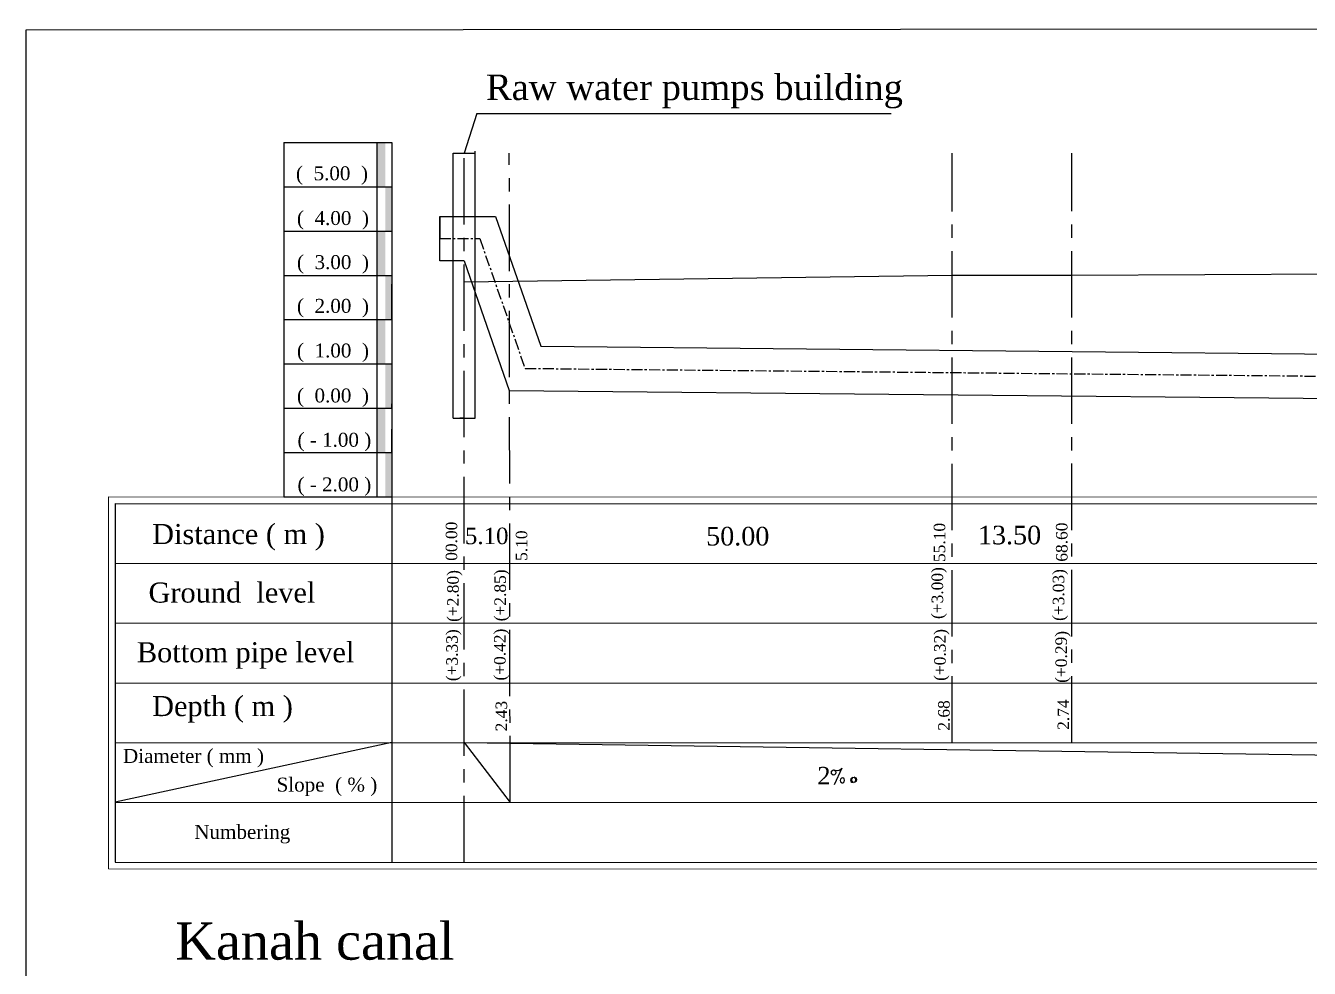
# Model space of a CAD drawing. Header units: inches. Extents: x 1824 to 2531, y 1185 to 2290.
# Drawn here: x 1824.3 to 1969.2, y 2184 to 2290.4 of the extents above; entities that cross this region are included whole.
import ezdxf

# ---------------------------------------------------------------- set-up
doc = ezdxf.new("R2010")
doc.units = ezdxf.units.IN
doc.header["$MEASUREMENT"] = 0
doc.linetypes.add('CENTER', pattern=[2, 1.25, -0.25, 0.25, -0.25])
doc.layers.add('4', color=85, linetype='Continuous')
doc.layers.add('KHRRBA', color=6, linetype='Continuous')
for name, color, linetype, lineweight in [('table3', 150, 'Continuous', 15), ('table5', 5, 'Continuous', 25), ('text5', 1, 'Continuous', 25)]:
    doc.layers.add(name, color=color, linetype=linetype, lineweight=lineweight)
doc.styles.add('ROMAND', font='italict.shx', dxfattribs={"height": 0.25})
doc.styles.add('ROMANTIC', font='times.ttf')

# ---------------------------------------------------------------- blocks, each defined once
blk = doc.blocks.new('6')
at = {"layer": 'KHRRBA', "color": 1, "linetype": 'Continuous'}
for p, q in [((23706.93, 4592.9), (23706.85, 4592.57)), ((23706.85, 4592.57), (23706.92, 4592.27)), ((23706.92, 4592.27), (23707.11, 4592.16)), ((23707.35, 4593.16), (23706.93, 4592.9)), ((23707, 4592.6), (23707.08, 4592.94)), ((23707.07, 4592.3), (23707, 4592.6)), ((23707.25, 4592.19), (23707.07, 4592.3)), ((23707.11, 4592.16), (23707.44, 4592.07)), ((23707.15, 4592.64), (23707.23, 4592.97)), ((23707.22, 4592.34), (23707.15, 4592.64)), ((23707.44, 4592.07), (23707.22, 4592.34)), ((23707.23, 4592.97), (23707.35, 4593.16)), ((23707.35, 4593.16), (23707.65, 4593.23)), ((23707.74, 4592.14), (23707.44, 4592.07)), ((23707.65, 4593.23), (23707.87, 4592.96)), ((23707.99, 4593.14), (23707.65, 4593.23)), ((23707.74, 4592.14), (23708.16, 4592.39)), ((23707.85, 4592.32), (23707.74, 4592.14)), ((23707.83, 4593.11), (23708.02, 4592.99)), ((23707.94, 4592.66), (23707.85, 4592.32)), ((23707.87, 4592.96), (23707.94, 4592.66)), ((23708.17, 4593.03), (23707.99, 4593.14)), ((23708.09, 4592.69), (23708.01, 4592.36)), ((23708.02, 4592.99), (23708.09, 4592.69)), ((23708.16, 4592.39), (23708.24, 4592.73)), ((23708.24, 4592.73), (23708.17, 4593.03))]:
    blk.add_line(p, q, dxfattribs=at)
blk = doc.blocks.new('1000')
at = {"layer": 'KHRRBA', "linetype": 'Continuous'}
blk.add_blockref('6', (0.11, -0.33), dxfattribs=at)
at = {"layer": 'text5', "color": 1, "style": 'ROMAND'}
blk.add_text('%%%', height=3.24, rotation=12.701, dxfattribs=at).set_placement((23702.91, 4591.15))

msp = doc.modelspace()

# ---------------------------------------------------------------- hatches: boundary and pattern name
for points in [[(1864.92, 2277.25), (1863.98, 2277.25), (1863.98, 2272.25), (1864.92, 2272.25)], [(1865.67, 2272.25), (1864.92, 2272.25), (1864.92, 2267.25), (1865.67, 2267.25)], [(1864.92, 2267.25), (1863.98, 2267.25), (1863.98, 2262.25), (1864.92, 2262.25)], [(1865.67, 2262.25), (1864.92, 2262.25), (1864.92, 2257.25), (1865.67, 2257.25)], [(1864.92, 2257.25), (1863.98, 2257.25), (1863.98, 2252.25), (1864.92, 2252.25)], [(1865.67, 2252.25), (1864.92, 2252.25), (1864.92, 2247.25), (1865.67, 2247.25)], [(1864.92, 2247.25), (1863.98, 2247.25), (1863.98, 2242.25), (1864.92, 2242.25)], [(1865.67, 2242.25), (1864.92, 2242.25), (1864.92, 2237.25), (1865.67, 2237.25)]]:
    msp.add_hatch(color=5).paths.add_polyline_path(points)

# ---------------------------------------------------------------- linework, layer by layer
for p, q in [((2530.57, 2290.45), (1824.34, 2289.93)), ((1824.34, 2289.93), (1824.34, 1789.93)), ((1865.67, 2237.25), (1865.67, 2237.25))]:
    msp.add_line(p, q)
at = {"color": 5}
for p, q in [((1875.27, 2280.52), (1873.83, 2276.06)), ((1875.27, 2280.52), (1922.04, 2280.52)), ((1872.58, 2246.12), (1872.58, 2276.06)), ((1872.58, 2276.06), (1875.08, 2276.06)), ((1875.08, 2246.11), (1875.08, 2276.27)), ((1871.08, 2263.9), (1871.08, 2268.9)), ((1871.08, 2268.9), (1877.39, 2268.9)), ((1871.08, 2268.9), (1871.08, 2268.4)), ((1871.08, 2268.9), (1871.08, 2266.4)), ((1877.39, 2268.9), (1882.49, 2254.25)), ((1871.08, 2263.9), (1871.08, 2264.9)), ((1873.83, 2263.9), (1871.08, 2263.9)), ((1873.83, 2263.9), (1878.93, 2249.25)), ((1865.67, 2257.25), (1865.67, 2261.25)), ((1865.67, 2257.25), (1865.67, 2258.75)), ((1882.49, 2254.25), (2351.39, 2249.64)), ((1878.93, 2249.25), (2354.83, 2244.6)), ((1865.67, 2247.25), (1865.67, 2247.75)), ((1865.67, 2247.25), (1865.67, 2246.05)), ((1865.67, 2247.25), (1865.67, 2244.6)), ((1872.58, 2246.11), (1875.08, 2246.11)), ((1873.83, 2246.12), (1873.33, 2246.12)), ((1865.67, 2242.25), (1865.67, 2244.9)), ((1865.67, 2242.25), (1865.67, 2244.75)), ((1865.67, 2237.25), (1865.67, 2232.25)), ((1873.83, 2209.49), (2354.81, 2202.61)), ((1873.83, 2209.49), (1879.02, 2202.74))]:
    msp.add_line(p, q, dxfattribs=at)
at = {"color": 1, "linetype": 'CENTER'}
for p, q in [((1871.08, 2266.4), (1875.6, 2266.4)), ((1875.6, 2266.4), (1880.71, 2251.75)), ((1880.71, 2251.75), (2353.36, 2247.12))]:
    msp.add_line(p, q, dxfattribs=at)
at = {"color": 3}
for p, q in [((1928.93, 2262.25), (1873.83, 2261.5)), ((1942.43, 2262.25), (1928.93, 2262.25)), ((1992.43, 2262.5), (1942.43, 2262.25))]:
    msp.add_line(p, q, dxfattribs=at)
at = {"layer": '4', "color": 1, "linetype": 'CENTER', "ltscale": 6}
for p, q in [((1873.83, 2195.99), (1873.83, 2276.06)), ((1879.02, 2202.74), (1878.93, 2276.06)), ((1928.93, 2209.48), (1928.93, 2276.04)), ((1942.43, 2209.49), (1942.43, 2276.06))]:
    msp.add_line(p, q, dxfattribs=at)
at = {"layer": 'table3'}
for p, q in [((1833.7, 2237.25), (1833.7, 2195.25)), ((1833.7, 2237.25), (2416.77, 2237.09)), ((1833.7, 2195.25), (2416.77, 2195.09))]:
    msp.add_line(p, q, dxfattribs=at)
at = {"layer": 'table5'}
for p, q in [((1853.49, 2277.25), (1853.49, 2237.25)), ((1853.49, 2277.25), (1865.67, 2277.25)), ((1863.98, 2277.25), (1863.98, 2237.25)), ((1865.67, 2277.25), (1865.67, 2237.25)), ((1853.49, 2272.25), (1865.67, 2272.25)), ((1853.49, 2267.25), (1865.67, 2267.25)), ((1853.49, 2267.25), (1865.67, 2267.25)), ((1853.49, 2262.25), (1865.67, 2262.25)), ((1853.49, 2257.25), (1865.67, 2257.25)), ((1853.49, 2252.25), (1865.67, 2252.25)), ((1853.49, 2252.25), (1865.67, 2252.25)), ((1853.49, 2247.25), (1865.67, 2247.25)), ((1853.49, 2242.25), (1865.67, 2242.25)), ((1853.49, 2237.25), (1865.67, 2237.25)), ((1853.49, 2237.25), (1865.67, 2237.25)), ((1853.49, 2237.25), (1865.67, 2237.25)), ((1865.67, 2236.5), (1865.67, 2196)), ((1865.67, 2209.5), (1834.45, 2202.75))]:
    msp.add_line(p, q, dxfattribs=at)
at = {"layer": 'table5', "color": 5}
for p, q in [((1834.45, 2236.5), (1834.45, 2196)), ((1834.45, 2236.5), (2416.02, 2236.34)), ((1834.45, 2229.75), (2416.02, 2229.59)), ((1834.45, 2223), (2416.02, 2222.84)), ((1834.45, 2216.25), (2416.02, 2216.09)), ((1834.45, 2209.5), (2416.02, 2209.35)), ((1834.45, 2202.75), (2416.02, 2202.59)), ((1834.45, 2196), (2416.02, 2195.84))]:
    msp.add_line(p, q, dxfattribs=at)

# ---------------------------------------------------------------- block references
at = {"lineweight": 0, "xscale": 0.5081501846027341, "yscale": 0.5081501846027341, "zscale": 0.5081501846027341}
msp.add_blockref('1000', (-10129.25, -128.31), dxfattribs=at)

# ---------------------------------------------------------------- texts
at = {"layer": 'KHRRBA', "color": 0, "linetype": 'Continuous', "style": 'ROMANTIC'}
for s, height, p in [('Raw water pumps building', 2.8845, (1876.29, 2282.05)), ('(  5.00  )', 1.575, (1854.85, 2272.99)), ('(  4.00  )', 1.575, (1854.96, 2267.94)), ('(  3.00  )', 1.575, (1854.96, 2262.96)), ('(  2.00  )', 1.575, (1854.96, 2258.02)), ('(  1.00  )', 1.575, (1854.96, 2252.98)), ('(  0.00  )', 1.575, (1854.96, 2247.9)), ('( - 1.00 )', 1.575, (1855.02, 2242.9)), ('( - 2.00 )', 1.575, (1855.02, 2237.86)), ('Distance ( m )', 2.268, (1838.61, 2231.91)), ('Ground  level', 2.268, (1838.2, 2225.3)), ('Bottom pipe level', 2.268, (1836.89, 2218.56)), ('Depth ( m )', 2.268, (1838.61, 2212.48)), ('Diameter ( mm )', 1.575, (1835.32, 2207.2)), ('Slope  ( %%% )', 1.575, (1852.66, 2203.96)), ('2', 1.98, (1913.7, 2204.77)), ('Numbering', 1.575, (1843.37, 2198.62)), ('Kanah canal', 4.2, (1841.23, 2184.98))]:
    msp.add_text(s, height=height, dxfattribs=at).set_placement(p)
at = {"layer": 'KHRRBA', "linetype": 'Continuous', "style": 'ROMANTIC'}
for s, p in [('00.00', (1873.05, 2230.02)), ('5.10', (1880.96, 2230.01)), ('55.10', (1928.14, 2229.88)), ('68.60', (1941.94, 2229.92)), ('(+2.80)', (1873.22, 2223.12)), ('(+2.85)', (1878.55, 2223.19)), ('(+3.00)', (1927.9, 2223.45)), ('(+3.03)', (1941.58, 2223.23)), ('(+3.33)', (1873.11, 2216.43)), ('(+0.42)', (1878.51, 2216.5)), ('(+0.32)', (1928.19, 2216.46)), ('(+0.29)', (1941.88, 2216.24)), ('2.68', (1928.64, 2210.84)), ('2.74', (1942.12, 2210.93)), ('2.43', (1878.68, 2210.76))]:
    msp.add_text(s, height=1.301, rotation=90, dxfattribs=at).set_placement(p)
for s, height, p in [('5.10', 1.861, (1873.92, 2231.9)), ('50.00', 2.1, (1901.15, 2231.75)), ('13.50', 2.1, (1931.83, 2231.88))]:
    msp.add_text(s, height=height, dxfattribs=at).set_placement(p)

doc.saveas('drawing.dxf')
